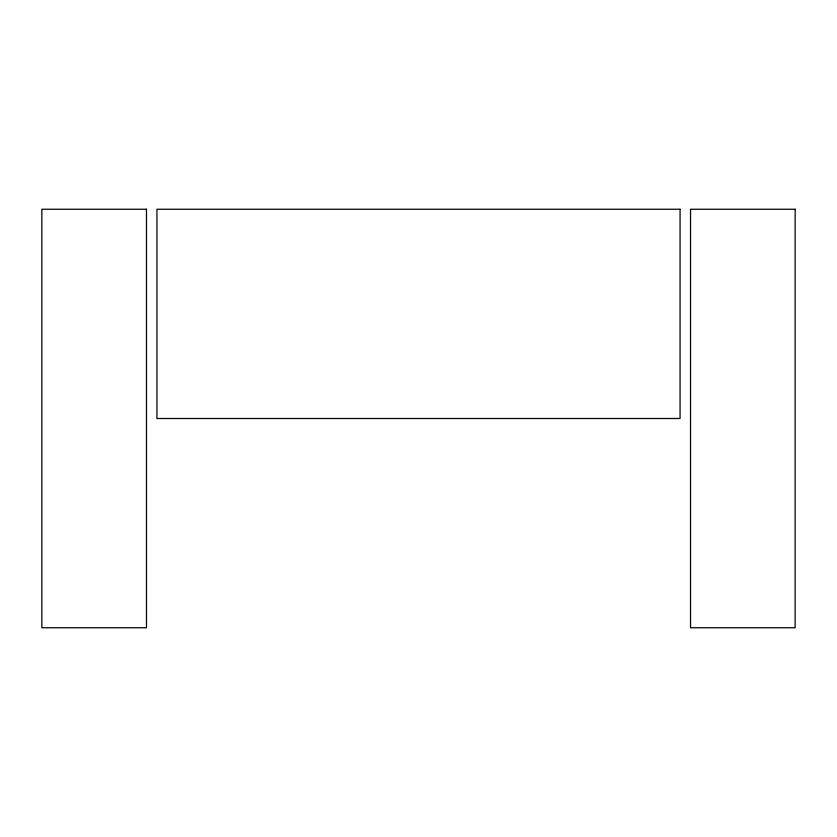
<?xml version="1.0" encoding="UTF-8"?>
<svg xmlns="http://www.w3.org/2000/svg" width="837" height="837" viewBox="0 0 837 837"><rect width="100%" height="100%" fill="white"/><g stroke="black" fill="none" stroke-linecap="round" stroke-linejoin="round"><path stroke-width="1.26" d="M146.475 209.25L41.85 209.25L41.85 627.75L146.475 627.75L146.475 209.25M680.062 209.25L156.937 209.25L156.937 418.5L680.062 418.5L680.062 209.25M795.15 209.25L690.525 209.25L690.525 627.75L795.15 627.75L795.15 209.25"/></g></svg>
